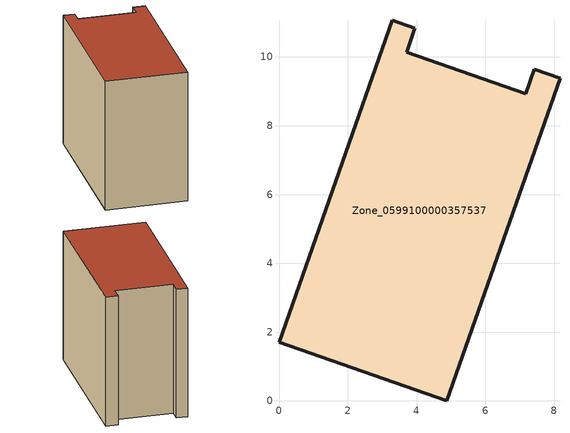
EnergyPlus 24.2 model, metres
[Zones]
Zone_0599100000357537
 floor ground (C_G): 7.18,8.93 7.42,9.64 8.17,9.38 4.88,0 0,1.7 3.29,11.07 3.95,10.84 3.71,10.14 z0
 wall outside (C_F): 3.71,10.14 3.95,10.84 3.29,11.07 0,1.7 4.88,0 8.17,9.38 7.42,9.64 7.18,8.93 3.71,10.14 z0:8.61
 roof outside (C_R): 4.88,0 8.17,9.38 7.42,9.64 7.18,8.93 3.71,10.14 3.95,10.84 3.29,11.07 0,1.7 z8.61
[BUILDING]
Pand.0599100000357537: North Axis=0; Terrain=City; Loads Convergence Tolerance Value=0.04; Temperature Convergence Tolerance Value=0.4; Solar Distribution=FullExterior; Maximum Number of Warmup Days=25; Minimum Number of Warmup Days=1
[Site:Location]
Rotterdam.The.Hague.AP_ZH_NLD Design_Conditions: Latitude=51.96; Longitude=4.45; Time Zone=1; Elevation=-4.5
[SITE:GROUNDTEMPERATURE:BUILDINGSURFACE]
18, 18, 18, 18, 18, 18, 18, 18, 18, 18, 18, 18
[MATERIAL] Thermal Absorptance=0.9; Solar Absorptance=0.7; Visible Absorptance=0.7
Name | Roughness | Thickness | Conductivity | Density | Specific Heat
G.TI.1992-2005 | MediumSmooth | 0.15 | 0.06 | 540 | 1210
F.TI.1992-2005 | Rough | 0.3 | 0.12 | 1920 | 840
R.TI.1992-2005 | MediumRough | 0.2 | 0.08 | 1500 | 1000
[CONSTRUCTION]
C_G: G.TI.1992-2005
C_F: F.TI.1992-2005
C_R: R.TI.1992-2005
[ZONE]
Zone_0599100000357537: Type=1; Multiplier=1; Ceiling Height=Autocalculate; Volume=Autocalculate; Floor Area=autocalculate; Part of Total Floor Area=Yes
[ZONEINFILTRATION:DESIGNFLOWRATE]
Infil_Zone_0599100000357537: Zone or ZoneList or Space or SpaceList=Zone_0599100000357537; Schedule=AlwaysOn; Design Flow Rate Calculation Method=Flow/Area; Flow Rate per Floor Area=0.0015; Constant Term Coefficient=1; Temperature Term Coefficient=0; Velocity Term Coefficient=0; Velocity Squared Term Coefficient=0
[HVACTEMPLATE:ZONE:IDEALLOADSAIRSYSTEM]
Zone_0599100000357537: Maximum Heating Supply Air Temperature=50; Minimum Cooling Supply Air Temperature=13; Maximum Heating Supply Air Humidity Ratio=0.0156; Minimum Cooling Supply Air Humidity Ratio=0.0077; Heating Limit=NoLimit; Cooling Limit=NoLimit; Dehumidification Control Type=ConstantSensibleHeatRatio; Cooling Sensible Heat Ratio=0.7; Dehumidification Setpoint=60; Humidification Control Type=None; Humidification Setpoint=30; Outdoor Air Method=None; Outdoor Air Flow Rate per Person=0.00944; Outdoor Air Flow Rate per Zone Floor Area=0; Outdoor Air Flow Rate per Zone=0; Demand Controlled Ventilation Type=None; Outdoor Air Economizer Type=NoEconomizer; Heat Recovery Type=None; Sensible Heat Recovery Effectiveness=0.7; Latent Heat Recovery Effectiveness=0.65
[ZONECONTROL:THERMOSTAT]
ThermostatControl_Zone_0599100000357537: Zone or ZoneList=Zone_0599100000357537; Control Type Schedule=DualSetpointControlType; Control 1=Thermostat_Zone_0599100000357537; Temperature Difference Between Cutout And Setpoint=0
[THERMOSTATSETPOINT:DUALSETPOINT]
Thermostat_Zone_0599100000357537: Heating Setpoint Temperature Schedule=HeatingSetpoint_Zone_0599100000357537; Cooling Setpoint Temperature Schedule=CoolingSetpoint_Zone_0599100000357537
[SCHEDULE:COMPACT]
HeatingSetpoint_Zone_0599100000357537: Through: 12/31, For: AllDays, Until: 24:00, 21
CoolingSetpoint_Zone_0599100000357537: Through: 12/31, For: AllDays, Until: 24:00, 24
DualSetpointControlType: Through: 12/31, For: AllDays, Until: 24:00, 4
AlwaysOn: Through: 12/31, For: AllDays, Until: 24:00, 1
